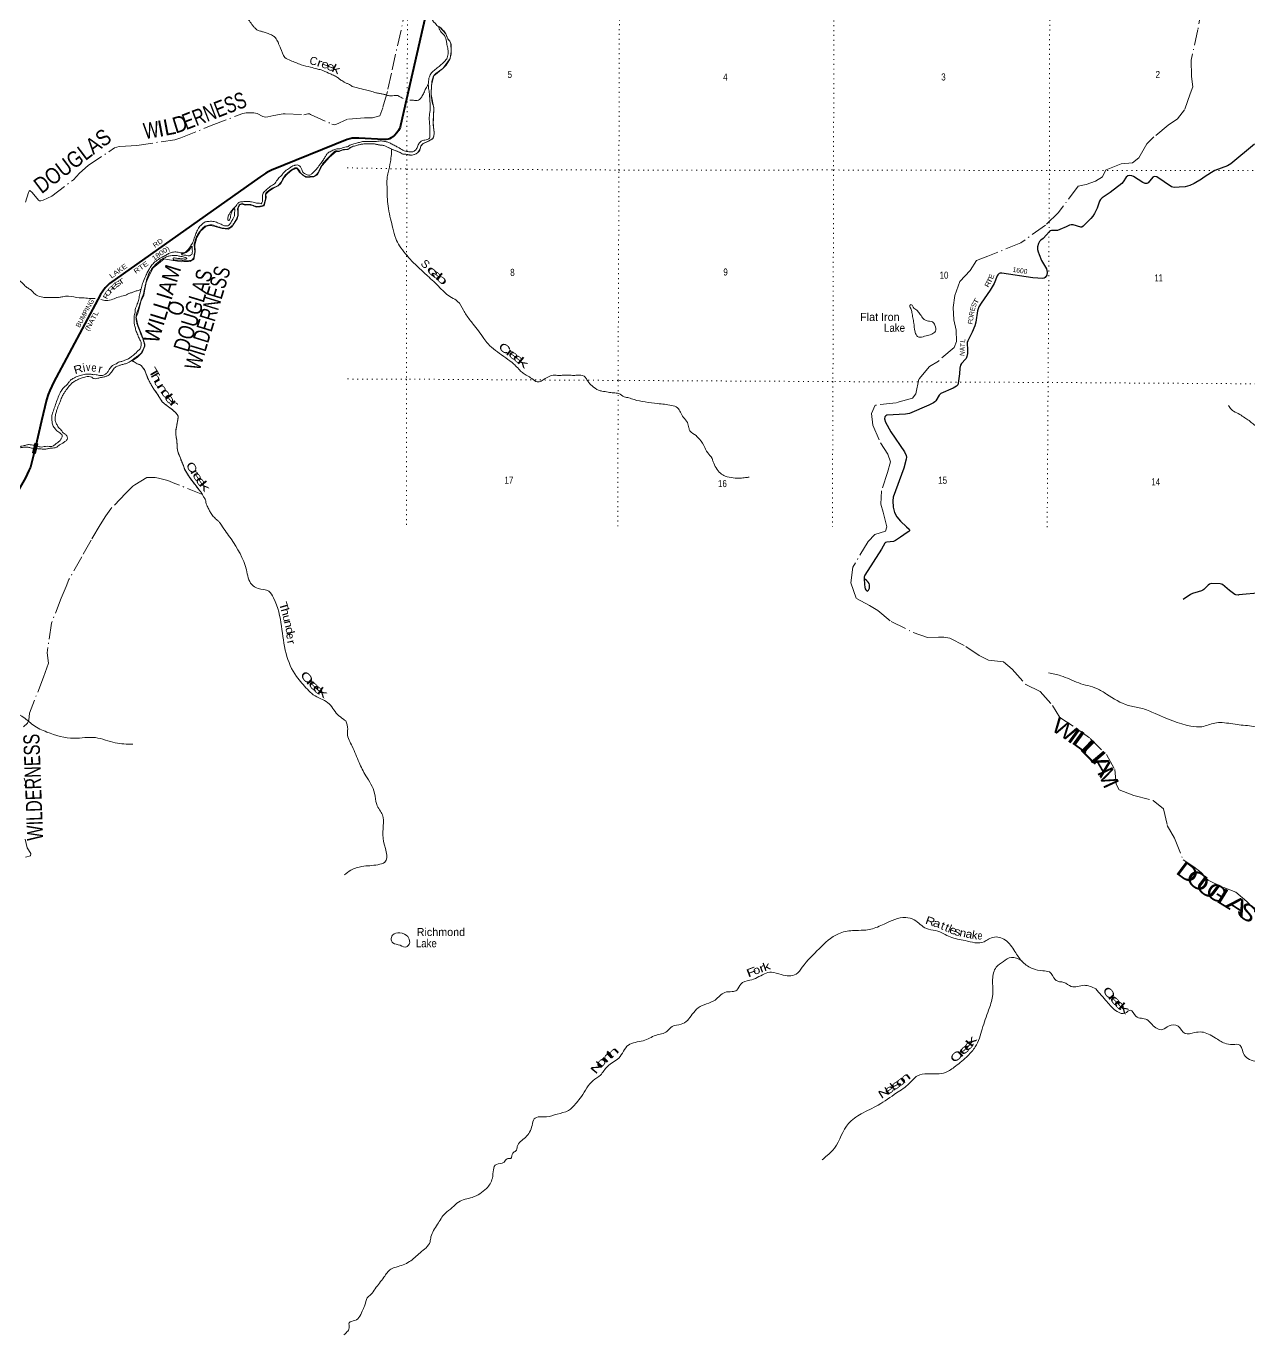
# Model space of a CAD drawing. Header units: feet. Extents: x -252658 to 9, y -366365 to -181930.
# Drawn here: x -70742 to -40356, y -249124 to -216594 of the extents above; entities that cross this region are included whole.
import ezdxf
from ezdxf.enums import TextEntityAlignment as Align

# ---------------------------------------------------------------- set-up
doc = ezdxf.new("R2010")
doc.units = ezdxf.units.FT
doc.header["$LTSCALE"] = 80
doc.linetypes.add('DOT_DASHED', pattern=[7.7, 5, -1.2, 0.3, -1.2])
doc.linetypes.add('DOTTED', pattern=[1.5, 0.3, -1.2])
for name, color, linetype, lineweight in [('26', 7, 'Continuous', 40), ('29', 7, 'Continuous', 25), ('39', 7, 'Continuous', 13), ('44', 7, 'DOT_DASHED', 13), ('61', 7, 'Continuous', 13), ('7', 7, 'DOTTED', 13)]:
    doc.layers.add(name, color=color, linetype=linetype, lineweight=lineweight)
for name, color, linetype in [('27', 7, 'Continuous'), ('30', 7, 'Continuous'), ('41', 7, 'Continuous')]:
    doc.layers.add(name, color=color, linetype=linetype)

msp = doc.modelspace()

# ---------------------------------------------------------------- linework, layer by layer
at = {"layer": '26'}
for points in [[(-60735.93, -215969.25), (-61439.63, -219066.11), (-61450, -219105.33), (-61462.54, -219147.32), (-61484.88, -219190.4), (-61526.3, -219244.92), (-61589.51, -219312.54), (-61616.21, -219334.9), (-61672.34, -219373.61), (-61713.76, -219393.24), (-61749.18, -219402.51), (-61796.59, -219408.51), (-61854.14, -219411.21), (-62470.7, -219378.01), (-62574.77, -219375.79), (-62640.16, -219382.33), (-62696.84, -219393.24), (-62761.67, -219414.99)], [(-62761.67, -219414.99), (-64643.41, -220176.48), (-64707.67, -220205.68), (-64789.62, -220247.75), (-64937.69, -220345.18), (-68672.46, -222990.37), (-68722.8, -223038.93), (-68778.29, -223099.62), (-68837.24, -223181.8), (-68891.83, -223267.26), (-70060.5, -225448.73), (-70108.04, -225543.92), (-70156, -225648.61), (-70195.23, -225753.3), (-70232.79, -225882.25), (-70364.4, -226408.06), (-70517.22, -227088.9), (-70617.4, -227489.8), (-70637.72, -227557.06), (-70672.6, -227639.95), (-70762.16, -227818.55), (-71425.79, -228983.95)]]:
    msp.add_lwpolyline(points, dxfattribs=at)
at = {"layer": '29'}
for points in [[(-40214.47, -219529.27), (-40800.18, -220012.83), (-40885.39, -220064.99), (-41198.65, -220185.73), (-41282.26, -220231.04), (-41464.27, -220350.32), (-41530.13, -220400.97), (-41717.02, -220506.83), (-41819.28, -220552.7), (-41936.26, -220584.15), (-42090.81, -220598.58), (-42214.23, -220605.63), (-42280.51, -220587.91), (-42646.21, -220342.75), (-42694.6, -220328.17), (-42727.31, -220335.69), (-42741.42, -220346.28), (-42861.31, -220490.95), (-42889.51, -220503.59), (-42931.84, -220508.59), (-42989.23, -220482.85), (-43218.9, -220328.74), (-43263.31, -220310.99), (-43312.68, -220307.46), (-43362.05, -220314.52), (-43405.28, -220345.59), (-43481.94, -220466.25), (-43511.92, -220506.83), (-43799.67, -220732.53), (-43998.55, -220859.69), (-44040.5, -220901.62), (-44065.55, -220940.85), (-44124.06, -221121.94), (-44188.97, -221247.84), (-44234.81, -221318.41), (-44284.14, -221371.88), (-44474.6, -221568.94), (-44502.81, -221590.11), (-44533.81, -221593.11), (-44717.92, -221533.66), (-44772.96, -221531.3), (-44816.65, -221537.19), (-44899.78, -221578.66), (-45051.15, -221651.86), (-45115.35, -221669.61), (-45259.55, -221676.69), (-45287.42, -221683.62), (-45308.58, -221701.26), (-45464.75, -221870.11), (-45523.68, -221916.51), (-45555.42, -221944.74), (-45586.85, -221997.81), (-45604.79, -222082.35), (-45604.79, -222149.4), (-45590.09, -222200.59), (-45563.54, -222269.5)], [(-45563.54, -222269.5), (-45505.54, -222420.01), (-45384.72, -222623.61), (-45366.76, -222705.15), (-45373.22, -222780.3), (-45419.65, -222839.24), (-45444.34, -222856.88), (-45474.61, -222863.97), (-45722.5, -222848.28), (-46491.08, -222732.79), (-46533.97, -222733.38), (-46562.18, -222743.96), (-46597.44, -222775.72), (-46612.17, -222796.25), (-46685.31, -222990.53), (-46784.04, -223158.55), (-47011.27, -223478.32), (-47068.21, -223574.95), (-47100.32, -223666.48), (-47138.89, -223951.35), (-47161.65, -224042.49), (-47228.9, -224199.74), (-47337.97, -224420.06), (-47352.08, -224457.09), (-47355.7, -224496.08), (-47351.55, -224612.57), (-47345.03, -224693.51), (-47348.55, -224734.1), (-47366.67, -224807.24), (-47382.05, -224852.3), (-47394.39, -224871.72), (-47493.13, -224977.58), (-47522.13, -225019.05), (-47542.5, -225094.02), (-47549.67, -225239.75), (-47577.27, -225464.45), (-47590.1, -225508.64), (-47618.31, -225540.39), (-47707.44, -225596.12), (-48009.73, -225727.41), (-48034.41, -225748.58), (-48050.35, -225766.54), (-48138.67, -225908.53), (-48157.84, -225932.07), (-48189.57, -225956.77), (-48306.51, -226017.86), (-48790.81, -226219.65), (-48890.42, -226242.92), (-49349.05, -226266.01), (-49379.7, -226279.64), (-49399.71, -226305.83), (-49411.44, -226353.74), (-49383.85, -226440.47), (-49249.57, -226678.28), (-48915.3, -227174.43), (-48873.68, -227262.36), (-48863.1, -227311.76), (-48868.13, -227353.45), (-48929.74, -227577.93), (-49192.8, -228305.06), (-49206.94, -228395.34), (-49196.33, -228552.07), (-49164.59, -228682.62), (-49103.17, -228789.57), (-49010.89, -228900.62), (-48864.96, -229043.42)], [(-48864.96, -229043.42), (-48801.6, -229097.5), (-48791.02, -229115.15), (-48791.82, -229138.74), (-48808.65, -229157.49), (-48846.28, -229184.37), (-49015.48, -229295.21), (-49136.63, -229379.81), (-49184.68, -229404.04), (-49351.75, -229422.16), (-49383.49, -229429.22), (-49403.52, -229448.51), (-49486.76, -229591.97), (-49900.43, -230239.27), (-49909.84, -230262.92), (-49915.13, -230284.09), (-49917.1, -230327.18)], [(-40603.08, -230734.02), (-40622.48, -230735.8), (-40675.38, -230732.28), (-40701.98, -230720.65), (-40839.62, -230625.64), (-41012.17, -230476.43), (-41035.97, -230463.21), (-41070.94, -230455.94), (-41294.3, -230451.73), (-41329.6, -230462.11), (-41368.36, -230487.02), (-41472.93, -230599.14), (-41496.2, -230616.72), (-41534.11, -230631.7), (-41615.67, -230654.15), (-41757.17, -230699.65), (-41804.61, -230720.83), (-41989.96, -230847.56)], [(-40050.15, -230683.25), (-40603.08, -230734.02)]]:
    msp.add_lwpolyline(points, dxfattribs=at)
msp.add_lwpolyline([(-49917.1, -230327.18), (-49906.15, -230475.31), (-49899.26, -230538.18), (-49888.68, -230578.76), (-49877.01, -230603.56), (-49860.47, -230622.87), (-49841.15, -230635.83), (-49823.44, -230629.93), (-49807.57, -230614.05), (-49796.99, -230598.17), (-49786.54, -230568.19), (-49781.12, -230511.71), (-49784.64, -230479.95), (-49795.7, -230450.08), (-49819.91, -230414.66), (-49847.35, -230383.69)], close=True, dxfattribs=at)
at = {"layer": '39'}
for points in [[(-68230.95, -213361.37), (-68213.56, -213439.99), (-68196.24, -213526.65), (-68189.05, -213623.29), (-68187.94, -213725.91), (-68197.08, -213852.59), (-68184.03, -213967.39), (-68172.68, -214047.96), (-68131.38, -214148.92), (-68064.09, -214264.17), (-68000.61, -214355.26), (-67948.94, -214418.07), (-67883.36, -214499.11), (-67813.43, -214541.96), (-67731.75, -214619.11), (-67696.14, -214681.79), (-67652.83, -214782.76), (-67631.69, -214891.59), (-67584.49, -215006.67), (-67555.08, -215089.42), (-67522.17, -215230.54), (-67515.25, -215357.35), (-67494.08, -215464.17), (-67477.01, -215579), (-67449.51, -215649.66), (-67407.7, -215692.27), (-67321.49, -215711.11), (-67219.18, -215726.07), (-67104.55, -215710.95), (-67008, -215695.68), (-66863.32, -215688.87), (-66752.75, -215677.74), (-66670.34, -215672.41), (-66583.92, -215667.11), (-66511.56, -215661.69), (-66463.47, -215674.17), (-66361.58, -215737.41), (-66251.58, -215792.68), (-66159.68, -215849.8), (-65947.63, -215948.19), (-65861.72, -216001.23), (-65731.59, -216050.63), (-65599.69, -216128.21), (-65527.9, -216187.17), (-65432.07, -216254.39), (-65354.44, -216335.53), (-65270.58, -216392.58), (-65214.74, -216439.34), (-65133.34, -216548.68), (-65083.68, -216611.48), (-65033.9, -216662.2), (-64976.03, -216704.95), (-64921.9, -216717.48), (-64849.77, -216738.22), (-64749.59, -216767.24), (-64671.52, -216798.09), (-64617.54, -216826.72), (-64549.78, -216887.65), (-64480.41, -216994.88), (-64454.92, -217065.52), (-64419.4, -217138.26), (-64310.97, -217372.58), (-64171.04, -217450.23), (-64038.9, -217499.64), (-63904.81, -217555.11), (-63674.32, -217613.42), (-63518.03, -217657), (-63413.79, -217682.04), (-63225.66, -217760.1), (-63105.63, -217815.45), (-63005.64, -217866.6), (-62939.83, -217921.49), (-62849.91, -217974.57), (-62791.96, -218009.27), (-62757.94, -218021.94)], [(-60484.02, -216604.14), (-60536.27, -216578.9), (-60570.48, -216528.69), (-60630.8, -216472.48), (-60650.98, -216412.19), (-60661.21, -216285.54), (-60665.47, -216128.71), (-60639.52, -216030.15), (-60571.38, -215947.62), (-60487.15, -215885.16), (-60366.81, -215798.53), (-60324.73, -215742.17), (-60242.53, -215661.62), (-60208.5, -215595.22), (-60158.46, -215492.6), (-60128.46, -215418.16), (-60146.67, -215327.71), (-60162.83, -215263.4), (-60168.96, -215195.04), (-60147.05, -215086.44), (-60105.13, -214927.54), (-60077.16, -214832.99), (-60017.08, -214734.38), (-59967, -214657.91), (-59941.01, -214587.49), (-59931.03, -214545.26), (-59892.94, -214509.01), (-59858.89, -214454.67), (-59836.95, -214362.15), (-59792.96, -214241.45), (-59744.87, -214175.02), (-59658.65, -214098.49), (-59576.43, -214036.04), (-59526.28, -214005.81), (-59499.38, -213995.55), (-59468.05, -214001.7), (-59421.74, -214084.06), (-59413.61, -214152.41), (-59383.41, -214204.64), (-59266.82, -214284.89), (-59116.1, -214371.13)], [(-62762.31, -219657.35), (-62759.8, -219657.02), (-62702.23, -219621.57), (-62669.98, -219602.04), (-62553.58, -219565.68), (-62465.27, -219541.42), (-62348.84, -219521.14), (-62226.36, -219518.95), (-62097.86, -219520.76), (-62039.61, -219532.74), (-61951.24, -219548.69), (-61826.71, -219570.62), (-61762.41, -219604.71), (-61619.75, -219664.81), (-61525.32, -219700.86), (-61448.97, -219732.92), (-61400.73, -219771.05), (-61314.38, -219776.95), (-61185.83, -219802.9), (-61057.38, -219770.54), (-60997.2, -219728.22), (-60959.14, -219675.89), (-60945.17, -219615.55), (-60907.14, -219539.09), (-60840.96, -219490.74), (-60764.7, -219464.48), (-60702.51, -219430.21), (-60642.33, -219391.92), (-60620.3, -219351.67), (-60604.35, -219279.27), (-60614.59, -219152.61), (-60624.77, -219062.15), (-60622.96, -218937.49), (-60617.1, -218830.92), (-60615.2, -218762.55), (-60607.33, -218653.97), (-60645.71, -218511.27), (-60657.84, -218452.98), (-60678.15, -218308.25), (-60674.32, -218187.6), (-60664.53, -218024.73), (-60644.63, -217912.1), (-60594.59, -217807.48), (-60506.37, -217728.93), (-60376, -217634.24), (-60247.74, -217475.21), (-60203.71, -217386.67), (-60179.82, -217251.93), (-60176, -217129.27), (-60210.37, -216976.52), (-60264.69, -216908.24), (-60319.11, -216771.6), (-60383.49, -216693.28), (-60457.9, -216619), (-60460.01, -216617.49), (-60484.02, -216604.14)], [(-62762.19, -219595.73), (-62758.27, -219594.5), (-62726.63, -219571.62), (-62722.24, -219567.94), (-62625.92, -219529.6), (-62505.5, -219497.25), (-62411.17, -219468.96), (-62290.71, -219458.72), (-62146.14, -219460.52), (-62035.71, -219458.34), (-61909.23, -219448.1), (-61812.82, -219464.04), (-61732.48, -219482.02), (-61646.07, -219528.13), (-61545.59, -219580.26), (-61469.23, -219622.37), (-61344.63, -219690.54), (-61288.38, -219706.54), (-61232.15, -219716.51), (-61153.83, -219720.41), (-61083.61, -219688.14), (-61027.49, -219617.68), (-60987.49, -219521.11), (-60927.35, -219454.67), (-60835.04, -219424.38), (-60718.65, -219377.96), (-60710.8, -219261.33), (-60711.06, -219096.46), (-60721.3, -218967.8), (-60715.58, -218768.74), (-60701.66, -218680.25), (-60703.94, -218507.34), (-60716.24, -218344.5), (-60730.5, -218211.82), (-60746.77, -218081.15), (-60738.98, -217926.32), (-60721.03, -217849.89), (-60668.96, -217757.32), (-60580.75, -217672.75), (-60478.47, -217594.18), (-60382.23, -217505.57), (-60290.02, -217406.91), (-60258.08, -217284.21), (-60260.26, -217175.64), (-60286.56, -217047), (-60302.79, -216940.46), (-60373.29, -216797.81), (-60445.69, -216719.51), (-60459.8, -216687.36), (-60483.98, -216629.09), (-60484.02, -216604.14)], [(-62757.94, -218021.94), (-62726.63, -218033.84), (-62638.2, -218090.01), (-62505.61, -218130.02), (-62312.78, -218180), (-62180.21, -218211.97), (-62055.66, -218247.98), (-61963.27, -218267.95), (-61880.92, -218281.9), (-61802.58, -218303.9), (-61760.39, -218317.91), (-61756.37, -218317.9), (-61674.04, -218327.83), (-61595.74, -218319.67), (-61509.4, -218321.55), (-61433.03, -218361.65), (-61376.24, -218390.84)], [(-61207.95, -218432.84), (-61185.95, -218433.66), (-61093.58, -218439.56), (-61023.3, -218443.47), (-60963.1, -218417.25), (-60913, -218352.83), (-60856.94, -218248.2), (-60810.92, -218145.59), (-60778.89, -218087.23), (-60754.86, -218044.97), (-60748.46, -218035.52)], [(-74231.93, -219456.81), (-74208.85, -219573.7), (-74193.4, -219644.25), (-74161.88, -219714.94), (-74138.48, -219795.62), (-74114.8, -219844.11), (-74057.34, -219935.14), (-74023.71, -219993.78), (-73971.95, -220046.53), (-73930.22, -220099.2), (-73900.45, -220139.69), (-73812.9, -220235.01), (-73755.08, -220283.79), (-73689.59, -220374.89), (-73640.13, -220461.83), (-73592.49, -220526.62), (-73555.19, -220625.52), (-73517.73, -220706.32), (-73478.16, -220775.07), (-73422.87, -220884.19), (-73391.44, -220964.94), (-73345.79, -221027.7), (-73320.14, -221080.23), (-73268.58, -221157.13), (-73232.8, -221199.69), (-73168.97, -221250.53), (-73102.99, -221285.3), (-73037.13, -221334.15), (-72995.53, -221400.9), (-72934.5, -221542.26), (-72901.3, -221651.19), (-72868.23, -221774.21), (-72856.51, -221812.54), (-72811.23, -221917.55), (-72755.52, -221978.38), (-72709.78, -222031.09), (-72625.73, -222066.01), (-72557.77, -222104.82), (-72459.65, -222139.86), (-72309.33, -222177.36), (-72124.83, -222211.12), (-71904.59, -222293.49), (-71714.4, -222365.53), (-71580.29, -222418.99), (-71466.16, -222460.2), (-71330.33, -222547.88), (-71260.42, -222592.74), (-71150.75, -222684.21), (-71091.19, -222765.2), (-71019.54, -222840.26), (-70957.63, -222881.03), (-70871.82, -222946.14), (-70816.04, -222998.93), (-70726.42, -223086.21), (-70634.52, -223143.34), (-70568.8, -223208.28), (-70487.07, -223279.4), (-70328.85, -223333.06), (-70214.42, -223340.08), (-70055.71, -223337.41), (-69921.12, -223336.54), (-69832.59, -223319.19), (-69691.85, -223304.3), (-69421.07, -223348.86), (-69258.4, -223352.26), (-69097.84, -223367.72), (-69023.4, -223365.13)], [(-65365.16, -221005.3), (-65291.04, -221028.07), (-65192.6, -221026.9), (-65120.4, -221039.58), (-65064.39, -221066.22), (-64974.08, -221075.04), (-64903.71, -221067.59), (-64861.42, -221055.88), (-64833.06, -221027.95), (-64806, -220919.54), (-64791.46, -220865.34), (-64793.01, -220813.01), (-64792.63, -220768.75), (-64764.07, -220718.69), (-64707.46, -220676.93), (-64628.64, -220621.26), (-64548.01, -220589.76), (-64473.31, -220546.13), (-64392.09, -220446.23), (-64349.17, -220362.09), (-64304.46, -220302.11), (-64221.4, -220222.34), (-64124.38, -220152.75), (-64073.94, -220127.02), (-64053.76, -220117.13), (-64029.63, -220113.32), (-63973.78, -220158.06), (-63944, -220198.55), (-63900.36, -220261.3), (-63844.49, -220304.03), (-63804.51, -220326.5), (-63762.44, -220338.93), (-63667.97, -220331.69), (-63625.79, -220332.05), (-63569.41, -220316.43), (-63500.59, -220256.66), (-63443.35, -220142.47), (-63427, -220110.41), (-63361.76, -220000.31), (-63282.69, -219916.48), (-63189.42, -219816.68), (-63110.4, -219738.88), (-63051.78, -219697.13), (-62967.42, -219697.85), (-62886.82, -219668.36), (-62778.25, -219657.22), (-62762.31, -219657.35)], [(-64706.79, -220600.48), (-64595.69, -220528.99), (-64555.2, -220493.12), (-64479.95, -220387.13), (-64404.97, -220311.31), (-64346.11, -220241.39), (-64250.97, -220157.7), (-64200.49, -220127.95), (-64141.84, -220082.18), (-64085.37, -220056.5), (-64063.24, -220052.67), (-63994.88, -220045.2), (-63938.93, -220077.87), (-63903.28, -220136.53), (-63879.6, -220185.02), (-63867.87, -220221.33), (-63823.98, -220255.91), (-63759.97, -220286.64), (-63695.77, -220295.23), (-63633.14, -220253.52), (-63552.07, -220171.72), (-63466.82, -220069.83), (-63401.77, -219981.86), (-63340.71, -219889.83), (-63295.87, -219815.77), (-63245.06, -219747.79), (-63186.51, -219714.09), (-63097.71, -219666.56), (-63043.33, -219648.92), (-62942.83, -219641.73), (-62856.18, -219610.27), (-62791.79, -219596.74), (-62762.19, -219595.73)], [(-52772.34, -227804.66), (-52866.69, -227814.86), (-52993.17, -227829.12), (-53169.87, -227821.34), (-53366.72, -227777.4), (-53489.3, -227709.22), (-53593.92, -227574.67), (-53668.46, -227419.96), (-53696.69, -227339.58), (-53805.33, -227203.02), (-53899.99, -227018.18), (-54054.92, -226811.32), (-54093.13, -226773.18), (-54245.92, -226652.77), (-54272.14, -226578.41), (-54308.48, -226447.78), (-54407.07, -226319.24), (-54483.57, -226190.68), (-54552.01, -226080.2), (-54704.7, -226020.11), (-55050.13, -225974.38), (-55361.42, -225934.63), (-55630.57, -225876.73), (-55761.15, -225834.7), (-55879.66, -225806.73), (-56016.31, -225728.52), (-56142.84, -225708.6), (-56279.4, -225692.72), (-56432.05, -225664.8), (-56518.42, -225642.81), (-56677.22, -225534.47), (-56783.81, -225422.04), (-56830.11, -225343.69), (-56876.37, -225293.5), (-57051.1, -225269.63), (-57163.53, -225275.83), (-57239.84, -225267.9), (-57390.43, -225270.14), (-57502.86, -225276.34), (-57641.42, -225270.51), (-57844.08, -225355.26), (-57940.37, -225415.72), (-58044.75, -225438), (-58175.39, -225353.75), (-58295.98, -225281.54), (-58388.43, -225223.37), (-58472.88, -225147.1), (-58579.47, -225034.66), (-58667.95, -224954.37), (-58875, -224801.87), (-59078.03, -224653.39), (-59263, -224492.82), (-59365.61, -224358.26), (-59502.45, -224167.45), (-59633.22, -223998.76), (-59804.25, -223773.82), (-59876.72, -223653.29), (-60019.62, -223434.35), (-60170.36, -223338.06), (-60321.12, -223231.73), (-60457.87, -223095.21), (-60610.71, -222942.63), (-60769.55, -222802.12), (-60982.7, -222599.37), (-61155.64, -222432.75), (-61314.55, -222250.02), (-61461.43, -222055.21), (-61556.08, -221872.38), (-61626.76, -221613.12), (-61689.36, -221384), (-61735.95, -221126.71), (-61764.42, -220893.52), (-61768.79, -220666.33), (-61773.25, -220380.82), (-61743.37, -220227.97), (-61689.56, -219964.5), (-61665.75, -219783.51), (-61659.89, -219678.95), (-61660.57, -219647.81)], [(-68628.55, -225059.8), (-68563.84, -225010.05), (-68499.34, -224984.44), (-68444.79, -224948.69), (-68364.26, -224927.25), (-68287.65, -224895.71), (-68188.88, -224856.31), (-68122.14, -224804.57), (-68033.15, -224734.91), (-67972.33, -224671.05), (-67911.59, -224615.23), (-67886.78, -224534.96), (-67888.01, -224446.42), (-67913.67, -224393.89), (-67957.01, -224296.94), (-68006.24, -224183.85), (-68035.41, -224074.95), (-68054.74, -223988.27), (-68057.72, -223869.54), (-68057.04, -223791.08), (-68031.97, -223680.63), (-68029.64, -223644.43), (-67980.15, -223497.98), (-67942.96, -223379.59), (-67932.37, -223317.31), (-67917.73, -223251.04), (-67882.48, -223124.58), (-67847.17, -222992.09), (-67822.52, -222929.93), (-67760.91, -222775.53), (-67701.7, -222665.38), (-67656.86, -222591.31), (-67589.77, -222499.34), (-67486.56, -222411.69), (-67365.38, -222336.27), (-67266.51, -222284.8), (-67179.7, -222235.24), (-67079.03, -222207.93), (-66968.59, -222212.9), (-66850.21, -222227.99), (-66773.64, -222200.48), (-66708.83, -222138.66), (-66666.07, -222072.63), (-66611.12, -221990.61), (-66565.84, -221866.25), (-66522.62, -221747.91), (-66469.41, -221635.69), (-66404.38, -221549.73), (-66376.04, -221523.82), (-66311.29, -221470.05), (-66226.75, -221450.65), (-66162.43, -221445.16), (-66102.17, -221445.67), (-65987.97, -221478.84), (-65893.92, -221519.89), (-65815.89, -221554.76), (-65761.71, -221561.25), (-65707.29, -221539.59), (-65658.56, -221479.64), (-65613.7, -221403.57), (-65579.04, -221345.52), (-65564.26, -221263.15), (-65557.64, -221194.8), (-65555.3, -221156.59), (-65565.16, -221136.39), (-65605.56, -221162.2), (-65640.34, -221234.33), (-65661.11, -221312.62), (-65665.43, -221346.79), (-65692.08, -221408.94), (-65706.28, -221424.91), (-65714.32, -221424.84), (-65729.79, -221356.3), (-65700.95, -221274.06), (-65656.16, -221206.03), (-65593.23, -221130.11), (-65520.27, -221056.29), (-65477.51, -220990.26), (-65390.88, -220960.82), (-65360.72, -220957.05), (-65232.1, -220950.1), (-65141.83, -220962.95), (-65065.61, -220975.67), (-65015.52, -220990.18), (-64945.25, -220994.8), (-64905.19, -221007.22), (-64872.58, -220953.17), (-64867.42, -220822.44), (-64860.92, -220768.17), (-64789.81, -220676.22), (-64706.79, -220600.48)], [(-68570.85, -225122.66), (-68530.28, -225076.73), (-68449.56, -225035.17), (-68377.06, -225013.66), (-68296.51, -224990.2), (-68213.92, -224962.74), (-68157.4, -224931.03), (-68084.62, -224877.32), (-68011.83, -224823.62), (-67935.02, -224767.94), (-67920.87, -224758), (-67876.24, -224708.08), (-67833.34, -224625.96), (-67802.53, -224547.75), (-67811.85, -224465.18), (-67833.33, -224394.58), (-67878.48, -224275.48), (-67917.79, -224176.56), (-67949.21, -224093.8), (-67982.6, -224007), (-68001.91, -223918.3), (-68013.18, -223829.68), (-68008.78, -223785.45), (-67988.06, -223713.2), (-67936.53, -223562.74), (-67893.13, -223424.28), (-67847.89, -223303.95), (-67825.29, -223245.79), (-67814.82, -223197.59), (-67787.46, -223054.97), (-67764.61, -222968.65), (-67741.73, -222878.31), (-67710.84, -222792.05), (-67667.8, -222693.83), (-67625.13, -222637.86), (-67588.5, -222583.85), (-67556.05, -222547.91), (-67479.11, -222478.15), (-67410.29, -222418.38), (-67383.95, -222392.44), (-67325.46, -222364.78), (-67236.69, -222321.27), (-67154.15, -222299.84), (-67079.77, -222292.43), (-67031.54, -222290.83), (-66947.33, -222307.64), (-66901.2, -222316.09), (-66837.04, -222328.71), (-66792.95, -222341.15), (-66766.93, -222351.44), (-66753.05, -222371.68), (-66811.4, -222383.25), (-66901.71, -222374.43), (-67002.05, -222363.51), (-67056.23, -222357.01), (-67088.42, -222362.78), (-67092.61, -222382.86), (-67066.71, -222407.23), (-66966.3, -222410.09), (-66883.99, -222414.82), (-66799.74, -222427.61), (-66727.43, -222428.23), (-66638.88, -222408.87), (-66590.36, -222373.06), (-66569.66, -222302.82), (-66552.5, -222178.22), (-66559.9, -222105.73), (-66563.03, -222005.1), (-66538.07, -221906.73), (-66484.74, -221780.43), (-66411.55, -221680.45), (-66360.81, -221620.52), (-66273.88, -221556.88), (-66207.43, -221537.33), (-66153.14, -221531.76), (-66088.98, -221544.38), (-65940.75, -221591.92), (-65912.72, -221602.22), (-65820.47, -221619.1), (-65762.26, -221623.62), (-65701.86, -221608.04), (-65645.31, -221572.31), (-65594.62, -221518.42), (-65549.8, -221446.37), (-65504.89, -221364.26), (-65482.04, -221277.94), (-65481.39, -221203.5), (-65486.72, -221124.98), (-65462.11, -221066.85), (-65423.49, -221014.86), (-65365.16, -221005.3)], [(-66725.34, -222186.91), (-66692.95, -222160.93), (-66680.76, -222144.94), (-66658.39, -222112.94), (-66648.15, -222090.89), (-66629.95, -222076.96), (-66617.76, -222060.97), (-66614.13, -222105.27), (-66612.54, -222153.57), (-66613.1, -222217.95), (-66625.58, -222266.13), (-66655.9, -222288), (-66682.12, -222299.85), (-66718.27, -222299.54), (-66776.43, -222288.98), (-66810.57, -222288.69), (-66844.66, -222282.37), (-66874.7, -222272.05), (-66878.63, -222261.95), (-66830.25, -222242.25), (-66791.93, -222224.47), (-66743.57, -222206.77), (-66725.34, -222186.91)], [(-68884.4, -223389.69), (-68756.76, -223414.3), (-68591.8, -223384.11), (-68458.74, -223328.91), (-68287.65, -223288.12), (-68206.98, -223250.58), (-68124.34, -223219.09), (-68051.79, -223191.54), (-67959.15, -223164.17), (-67912.83, -223150.48), (-67885.59, -223135.97)], [(-48767.73, -223514.78), (-48737.09, -223522.04), (-48700.86, -223580.29), (-48608.37, -223656.56), (-48537.98, -223732.85), (-48465.52, -223843.33), (-48405.2, -223895.52), (-48290.7, -223927.52), (-48216.39, -223943.49), (-48158.03, -224027.85), (-48145.75, -224176.62), (-48238, -224249.14), (-48376.47, -224293.58), (-48533.04, -224323.97), (-48575.22, -224318), (-48627.51, -224259.77), (-48655.77, -224169.34), (-48682.16, -223980.38), (-48704.46, -223845.7), (-48730.77, -223711.03), (-48759.04, -223608.53), (-48781.24, -223536.18), (-48767.73, -223514.78)], [(-72083.64, -228981.89), (-72073.47, -228969.89), (-72026.91, -228928.03), (-71970.28, -228884.25), (-71935.85, -228852.35), (-71907.4, -228814.37), (-71869.15, -228804.64), (-71835.09, -228814.99), (-71801.04, -228825.34), (-71748.78, -228821.76), (-71716.54, -228809.96), (-71690.34, -228800.13), (-71655.88, -228764.2), (-71643.6, -228738.15), (-71631.02, -228677.9), (-71632.48, -228615.52), (-71637.87, -228543.04), (-71649.22, -228462.46), (-71676.53, -228369.67), (-71710.04, -228296.96), (-71803.77, -228219.7), (-71873.83, -228190.93), (-71933.71, -228148.17), (-71989.81, -228131.6), (-72023.69, -228101.13), (-72039.53, -228074.83), (-72033.06, -228024.59), (-71982.34, -227966.67), (-71911.34, -227886.8), (-71864.49, -227812.76), (-71779.22, -227708.86), (-71742.64, -227660.88), (-71679.76, -227591), (-71616.76, -227507.04), (-71553.55, -227398.93), (-71476.31, -227294.96), (-71365.03, -227203.36), (-71302.27, -227147.56), (-71267.93, -227125.72), (-71205.42, -227098.09), (-71167.12, -227082.32), (-71090.64, -227064.86), (-71016.17, -227047.39), (-70949.94, -227053.99), (-70873.45, -227036.54), (-70766.81, -227015.32), (-70686.29, -226995.88), (-70606.02, -227004.62), (-70545.84, -227013.18), (-70479.68, -227027.83), (-70397.56, -227054.68), (-70329.23, -227051.24), (-70258.83, -227039.77), (-70174.47, -227040.49), (-70126.3, -227044.93), (-70047.67, -227011.4), (-69978.91, -226957.66), (-69926.35, -226919.88), (-69879.66, -226863.94), (-69863.33, -226833.9), (-69846.66, -226765.64), (-69878.45, -226725.12), (-69976.25, -226653.87), (-70037.88, -226580.91), (-70067.62, -226536.39), (-70091.27, -226483.88), (-70096.85, -226433.53), (-70106.17, -226350.96), (-70095.25, -226250.45), (-70053.95, -226122.04), (-70012.69, -225997.64), (-69959.17, -225849.21), (-69895.66, -225706.9), (-69850.78, -225628.82), (-69751.45, -225525.04), (-69686.53, -225451.15), (-69637.81, -225393.22), (-69561.05, -225343.57), (-69474.33, -225304.07), (-69369.6, -225272.78), (-69301.14, -225253.24), (-69232.76, -225243.77), (-69148.4, -225244.49), (-69066.16, -225257.26), (-69003.9, -225257.79), (-68953.79, -225270.29), (-68881.57, -225280.97), (-68803.04, -225259.51), (-68738.42, -225219.82), (-68695.7, -225157.81), (-68628.55, -225059.8)], [(-66362.34, -228234.07), (-66378.26, -228207.68), (-66431.87, -228136.8), (-66499.4, -228049.71), (-66574.87, -227950.47), (-66670.22, -227828.94), (-66703.84, -227768.29), (-66804.86, -227606.47), (-66846, -227487.41), (-66895.23, -227374.32), (-66908.96, -227335.97), (-66966.02, -227200.68), (-66988.84, -227053.61), (-66999.52, -226896.58), (-67022.35, -226751.52), (-67012.88, -226586.62), (-66989.64, -226456.04), (-66970.61, -226347.55), (-66966.21, -226303.32), (-67015.67, -226216.39), (-67109.29, -226127.06), (-67205.08, -226055.82), (-67260.94, -226011.08), (-67340.75, -225950.04), (-67402.27, -225865.01), (-67513.25, -225693.04), (-67582.71, -225595.87), (-67632.18, -225510.94), (-67683.63, -225421.98), (-67756.38, -225242.29), (-67793.69, -225145.39), (-67843.34, -225080.58), (-67897.05, -225019.77), (-67953.09, -224997.16), (-68055.05, -224941.96), (-68110.99, -224907.28), (-68117.02, -224901.13)], [(-71973.57, -228982.25), (-71954.9, -228962.85), (-71922.52, -228934.96), (-71892.16, -228909.06), (-71867.92, -228893.17), (-71833.75, -228891.45), (-71769.52, -228896.03), (-71731.34, -228894.34), (-71697.07, -228880.55), (-71650.5, -228838.69), (-71618.12, -228810.8), (-71587.66, -228772.83), (-71571.22, -228730.72), (-71566.62, -228664.37), (-71564.21, -228618.11), (-71565.48, -228533.6), (-71580.84, -228452.98), (-71606.18, -228364.24), (-71633.67, -228291.57), (-71669.5, -228255.05), (-71703.17, -228200.44), (-71767.04, -228153.62), (-71851.15, -228124.73), (-71913.19, -228098.05), (-71957.29, -228087.61), (-71975.22, -228071.36), (-71970.8, -228025.12), (-71893.95, -227965.42), (-71837.11, -227897.49), (-71760.03, -227811.64), (-71691.02, -227729.73), (-71634.2, -227663.82), (-71587.51, -227607.89), (-71536.86, -227558.02), (-71475.81, -227468), (-71400.79, -227388.16), (-71313.74, -227310.43), (-71226.72, -227236.73), (-71182.2, -227198.88), (-71103.41, -227147.25), (-71057.07, -227131.55), (-71000.7, -227115.93), (-70924.09, -227084.39), (-70805.39, -227063.27), (-70710.96, -227060.06), (-70632.75, -227074.81), (-70582.62, -227085.3), (-70448.16, -227098.52), (-70347.79, -227105.41), (-70251.38, -227106.23), (-70170.88, -227088.81), (-70084.44, -227081.5), (-70018.09, -227074.02), (-69953.5, -227038.36), (-69910.99, -227000.49), (-69850.43, -226966.8), (-69783.75, -226921.1), (-69727.07, -226871.28), (-69724.44, -226800.88), (-69776.09, -226734.05), (-69822, -226701.46), (-69871.65, -226636.65), (-69953.22, -226547.43), (-69994.68, -226464.58), (-70014.4, -226422.16), (-70023.7, -226337.58), (-70002.59, -226221.06), (-69977.7, -226130.73), (-69924.25, -225990.35), (-69879.09, -225880.08), (-69835.98, -225773.81), (-69789.15, -225701.78), (-69746.39, -225635.74), (-69663.11, -225529.82), (-69604.33, -225469.96), (-69529.54, -225416.28), (-69440.78, -225372.77), (-69348.07, -225337.35), (-69285.65, -225319.77), (-69229.27, -225304.16), (-69181.05, -225302.56), (-69112.92, -225321.24), (-69054.97, -225355.94), (-68982.63, -225352.54), (-68898.08, -225331.13), (-68845.77, -225321.51), (-68769.27, -225302.05), (-68700.73, -225274.46), (-68635.93, -225214.66), (-68570.85, -225122.66)], [(-40858.21, -226023.54), (-40830.02, -226075.77), (-40733.5, -226164.09), (-40578.77, -226246.3), (-40458.17, -226326.54), (-40351.64, -226398.77), (-40275.25, -226458.97), (-40174.72, -226545.28), (-40078.19, -226639.63), (-40023.9, -226687.81), (-39933.41, -226776.14), (-39830.87, -226864.45), (-39710.23, -226968.82), (-39627.79, -227045.11), (-39505.13, -227161.54), (-39418.67, -227237.81), (-39356.33, -227300.05), (-39318.11, -227344.23), (-39243.75, -227386.34), (-39161.45, -227372.14), (-38990.72, -227406.07), (-38836.04, -227454.09), (-38689.38, -227506.15), (-38625.02, -227576.42), (-38554.66, -227628.59), (-38420.02, -227702.78), (-38329.66, -227706.67), (-38241.35, -227680.4), (-38142.98, -227668.19), (-38046.6, -227670.06), (-37913.95, -227750.28), (-37817.55, -227766.22), (-37731.2, -227772.13), (-37628.83, -227749.86), (-37522.43, -227737.63), (-37385.89, -227741.45), (-37176.92, -227738.98), (-37117.68, -227726.28), (-37024.53, -227702.71), (-36956.28, -227690.54), (-36807.71, -227678.26), (-36691.23, -227692.16), (-36536.6, -227710.02), (-36392.04, -227701.76), (-36225.4, -227693.47), (-36050.79, -227640.93), (-35834.03, -227580.29), (-35741.74, -227537.93), (-35617.34, -227475.42), (-35523.07, -227410.93), (-35410.79, -227306.21), (-35356.66, -227255.87), (-35254.36, -227185.34), (-35196.19, -227151.08), (-35031.63, -227094.53), (-34851, -227039.98), (-34686.41, -227003.54), (-34501.77, -226948.98), (-34399.49, -226868.4), (-34287.22, -226757.65), (-34196.97, -226691.16), (-34104.7, -226632.71), (-33956.11, -226632.49), (-33628.9, -226583.75), (-33544.63, -226543.41), (-33448.38, -226460.83), (-33378.31, -226326.01), (-33324.21, -226257.57), (-33252.04, -226179.05), (-33189.88, -226128.69), (-33073.46, -226102.38), (-32985.1, -226110.29), (-32864.58, -226140.27), (-32711.92, -226176.23), (-32605.51, -226174.06), (-32503.23, -226095.5), (-32392.87, -226043.05), (-32284.53, -225992.63), (-32242.38, -225976.48), (-32141.98, -225980.35), (-32055.61, -226004.35), (-31951.16, -226024.3), (-31872.88, -226012.12), (-31840.81, -225969.85), (-31718.39, -225933.47), (-31605.98, -225915.21), (-31515.63, -225907.03), (-31441.37, -225888.83), (-31389.68, -225879.79)], [(-65888.8, -229000.62), (-65922.74, -228947.96), (-65972.48, -228893.21), (-66014.36, -228858.65), (-66052.17, -228818.09), (-66094.03, -228781.51), (-66161.49, -228686.37), (-66202.93, -228601.52), (-66254.26, -228498.47), (-66273.74, -228429.89), (-66287.27, -228369.41), (-66332.78, -228290.56), (-66362.34, -228234.07)], [(-65888.8, -229000.62), (-65650.96, -229340.68), (-65268.77, -230110.34), (-65134.79, -230476.34), (-64977.08, -230572.92), (-64714.31, -230640.62), (-64591.73, -230805.19), (-64395.86, -231510.12), (-64284.13, -232185.81), (-64022.12, -232760.74), (-63752.63, -233078.11), (-63605.55, -233216.83), (-63245.84, -233410.54), (-63002.2, -233703.44), (-62858.87, -233821.98), (-62801.53, -233860.3)], [(-39161.82, -233479.38), (-39289.7, -233646.06), (-39601.81, -233895), (-39879.57, -234047.46), (-40189.15, -234008.85), (-40593.22, -233962.06), (-41017.38, -233907.2), (-41202.39, -233917.01), (-41520.25, -234007.08), (-41793.68, -233992.64), (-42679.85, -233681.78), (-43039.52, -233546.57), (-43351.06, -233477.79), (-43891.44, -233197.55), (-44132.48, -233060.49), (-44584.64, -232921.14), (-45028.69, -232739.56), (-45334.19, -232670.79)], [(-71945.62, -233015.67), (-71692.15, -233175.85), (-71440.82, -233346.06), (-71230.04, -233537.91), (-70850.4, -233745.96), (-70561.57, -233970.99), (-70229.72, -234140.2), (-69549.45, -234293.65), (-69019.92, -234280.16), (-68526.52, -234409.13), (-68092.22, -234442.75)], [(-62801.53, -233860.3), (-62751.35, -234068.31), (-62757.8, -234175.96), (-62639.75, -234495.86), (-62469.56, -234896.26), (-62301.25, -235226.27), (-62082.87, -235662.93), (-62031.08, -235938.5), (-61888.8, -236202.12), (-61873.75, -236779.27), (-61830.59, -237374.57), (-62001.61, -237438.69), (-62397.8, -237482.4), (-62673.44, -237576.55), (-62830.48, -237686.94)], [(-62844.08, -249124.47), (-62771.55, -249053.92), (-62713.38, -248952.6), (-62715.8, -248823.6), (-62574.95, -248767.48), (-62375.41, -248500.29), (-62324.93, -248385.73), (-62266.31, -248208.85), (-62177.68, -248122.5), (-62066.83, -247977.86), (-61851.17, -247692.59), (-61679.89, -247491.73), (-61543.07, -247439.63), (-61217.09, -247305.33), (-60951.28, -247084.48), (-60705.48, -246811.32), (-60683.15, -246692.7), (-60517.7, -246377.21), (-60332.23, -246110), (-60153.01, -245961.43), (-59995.93, -245822.89), (-59659.93, -245706.7), (-59303.63, -245487.98), (-59156.38, -245226.76), (-59055.23, -244887.04), (-58866.13, -244830.99), (-58791.58, -244748.64), (-58697.06, -244738.71), (-58650.57, -244606.05), (-58570.05, -244553.87), (-58537.68, -244443.32), (-58336.21, -244220.37), (-58168.77, -243918.95), (-58114.19, -243756.14), (-57985.41, -243704.03), (-57812.49, -243706.27), (-57546.96, -243638.25), (-57267.31, -243550.14), (-57067.9, -243359.37), (-56944.96, -243200.67), (-56650.68, -242800.88), (-56469.47, -242666.39), (-56296.16, -242451.45), (-56014.29, -242244.7), (-55776.44, -241921.26), (-55408.28, -241813.16), (-55092.36, -241680.86), (-54818.72, -241580.67), (-54687.81, -241460.19), (-54462.51, -241406.19), (-54186.59, -241157.21), (-54039.51, -240992.51), (-53620.94, -240802.02), (-53381.33, -240613.31), (-53194.29, -240591.44), (-53083.64, -240557.4), (-52984.84, -240406.71), (-52757.46, -240312.5), (-52574.36, -240242.36), (-52216.21, -240110.12), (-51977.04, -240170.76), (-51609.06, -240157.18), (-51453.93, -239988.46), (-51034.87, -239526.51), (-50553.63, -239155.12), (-50205.64, -239075.15), (-49914.06, -239065.48), (-49753.16, -239041.56), (-49417.14, -238913.31), (-48881.99, -238749.13), (-48670.98, -238809.73), (-48369.76, -239025.3), (-48140.62, -239075.88), (-47939.69, -239154.57), (-47778.98, -239233.21), (-47407.16, -239324.2), (-46935.04, -239354.97), (-46826, -239290.78), (-46675.1, -239236.69), (-46373.67, -239339.64), (-46149, -239631.53), (-45972.47, -239861.01), (-45725.44, -240022.21), (-45478.22, -240076.83), (-45313.39, -240105.2), (-45166.95, -240294.42), (-45060.47, -240346.85), (-44953.94, -240363.08), (-44769.13, -240465.88), (-44449.38, -240436.14), (-44159.99, -240525.01)], [(-61204.82, -239370.23), (-61258.85, -239223.36), (-61451.72, -239134.63), (-61634.79, -239188.68), (-61671.2, -239307.28), (-61629.1, -239379.73), (-61448.25, -239442.3), (-61289.47, -239482.73), (-61225.01, -239414.45), (-61204.82, -239370.23)], [(-46000.11, -239825.1), (-46257.78, -239741.98), (-46457.03, -239848.3), (-46634.22, -239984.81), (-46723.24, -240288.34), (-46724, -240710.63), (-46825.15, -241054.36), (-46980.82, -241522.7), (-47154.54, -241966.89), (-47337.91, -242185.83), (-47648.04, -242448.85), (-47893.62, -242603.37), (-48344.08, -242634.95), (-48591.5, -242688.91), (-48796.93, -242877.67), (-49111.03, -243112.53), (-49563.98, -243411.56), (-49990.65, -243632.19), (-50304.75, -243871.07), (-50655.72, -244483.94), (-50835.01, -244668.71), (-50957.84, -244771.1)], [(-44159.99, -240525.01), (-43887.1, -240841.08), (-43628.16, -241088.77), (-43431.19, -241129.25), (-43298.34, -241053.01), (-43161.88, -241204.01), (-42888.57, -241286.82), (-42762.13, -241413.68), (-42498.94, -241534.68), (-42339.93, -241442.39), (-42114.74, -241450.74), (-41940.13, -241631.95), (-41704.84, -241612.15), (-41525.87, -241598.31), (-41194.35, -241739.52), (-40955.32, -241878.59), (-40754.3, -241907.01), (-40581.41, -241923.33), (-40531.3, -242009.86), (-40471.25, -242162.77), (-40157.88, -242330.1), (-39872.31, -242306.34), (-39701.3, -242246.24), (-39506.11, -242166.06), (-39433.81, -242212.41), (-39267.27, -242405.68), (-39096.66, -242576.84), (-38769.55, -242929.18), (-38626.97, -243029.92), (-38349.63, -243106.7), (-38070.36, -243231.75), (-37901.46, -243231.97), (-37746.71, -243272.4), (-37499.81, -243505.99), (-37365.45, -243705.25), (-37226.75, -243729.57), (-37060.17, -243900.72), (-36704.43, -243987.66), (-36449.22, -244072.46), (-36091.24, -244032.71), (-35872.13, -244063.17), (-35578.95, -244276.72), (-35261.38, -244349.53), (-34969.85, -244361.98), (-34817.07, -244382.29), (-34602.06, -244456.98), (-34403.17, -244553.77), (-34236.63, -244745.03), (-34060.02, -244932.28), (-33901.18, -244936.51), (-33758.52, -244991), (-33583.8, -245109.88), (-33312.56, -245224.86), (-33053.57, -245446.4), (-32896.87, -245521.02), (-32683.73, -245517.28), (-32462.86, -245688.5), (-32249.82, -245743.08), (-32052.71, -245711.16), (-31771.24, -245729.63), (-31608.55, -245830.4), (-31494.15, -245945.17), (-31419.05, -245951.8)]]:
    msp.add_spline(points, degree=3, dxfattribs=at)
at = {"layer": '44'}
for points in [[(-61158.21, -215489.21), (-61666.48, -217765.77), (-61763.31, -218219.9), (-61879.97, -218623.65), (-61949.35, -218822.45), (-62132.54, -218871.89), (-62335.57, -218870.95), (-62760.28, -218908.12)], [(-41529.53, -216145.27), (-41620.73, -216677.86), (-41787.47, -217435.39), (-41779.53, -217845.75), (-41748.71, -218105.36), (-41813.93, -218278.04), (-41952.67, -218675.66), (-42128.7, -218896.1), (-42364.7, -219051.89), (-42718.02, -219347.94), (-42891.79, -219520.12), (-43090.59, -219867.17), (-43250.03, -219989.13), (-43531.6, -220015.99), (-43906.3, -220169.13), (-43995.63, -220339.68), (-44163.04, -220449.54), (-44398.64, -220526.89), (-44593.87, -220572.25), (-45097.85, -221237.7), (-45413.03, -221543.98), (-46026.4, -221981.64), (-46842.25, -222309.75), (-47128.26, -222419.05), (-47284.33, -222665.73), (-47539.04, -222942.12), (-47661.45, -223289.53), (-47707.22, -223589.01), (-47686.69, -223894.84), (-47629.73, -224154.58), (-47621.1, -224430.18), (-47682.17, -224578.74), (-48071.9, -224918.87), (-48289.7, -225052.63), (-48554.68, -225369.2), (-48632.93, -225730.89), (-48715.93, -225843.15), (-49118.55, -225953.92), (-49643.55, -226015.86), (-49731.05, -226222.62), (-49698.37, -226512.42), (-49511.68, -226951.77), (-49328.18, -227232.2), (-49258.82, -227425.61), (-49338.58, -227688.74), (-49487.68, -228144.64), (-49503.47, -228478.45), (-49442.15, -228671.83), (-49355.2, -229042.36)], [(-60522.41, -216585.59), (-60458.82, -216618.26), (-60312.58, -216781.89), (-60265.16, -216907.37), (-60214.72, -216968.21), (-60191.41, -217028.99), (-60177.46, -217223.86), (-60208.26, -217400.26), (-60378.72, -217636.58), (-60610.9, -217829.06), (-60666.67, -218055.68), (-60678.3, -218291.49), (-60609.73, -218635.08), (-60624.29, -218965.87), (-60621.09, -219100.42), (-60606.16, -219248.51), (-60612.73, -219329.32), (-60630.71, -219377.65), (-60658.35, -219403.82), (-60739.68, -219451.18), (-60884, -219516.2), (-60930.48, -219577.71), (-60954.93, -219663.22), (-61008.55, -219738.68), (-61053.31, -219768.55), (-61146.87, -219801.16), (-61308.58, -219777.84), (-61397.89, -219771.78), (-61453.83, -219730.8), (-61670.39, -219644.21), (-61825.31, -219570.91), (-62089.25, -219522.02), (-62152.02, -219517.82), (-62339.28, -219520.64), (-62413.07, -219529.42), (-62649.15, -219592.33), (-62750.68, -219658.79)], [(-70760.95, -220970.8), (-70684.88, -220731.68), (-70668.65, -220693.41), (-70648.32, -220679.56), (-70592.33, -220726.23), (-70436.77, -220918.52), (-70413.52, -220931.97), (-70380.06, -220938.24), (-70316.11, -220921.31), (-70106.22, -220817.95), (-69568.41, -220410.63), (-69418.43, -220244.47), (-69201.93, -220056.58), (-68543.23, -219617.83), (-68429.98, -219587.46), (-68275.45, -219577.26), (-67991.74, -219560.96), (-67051.47, -219415.98), (-66899.19, -219374.02), (-66141.96, -219065.42), (-65357.48, -218762.38), (-65276.38, -218750.42), (-65190.64, -218746.24), (-65081.9, -218746.24), (-65003.49, -218762.64), (-64858.13, -218838.31), (-64790.91, -218852.61), (-64732.66, -218850.87), (-64585.51, -218815.67), (-64355.91, -218770.83), (-64301.86, -218769.26), (-63839.17, -218794.29), (-63738.46, -218772.78), (-63702.72, -218772.4), (-63674.19, -218787.29), (-63146.87, -219026.27), (-63102.54, -219041.3), (-63075.36, -219043.39), (-63048.4, -219038.98), (-62760.28, -218908.12)], [(-62762.35, -219662.78), (-62885.13, -219677.54), (-62962.95, -219711.47), (-63038.27, -219707.03), (-63202.23, -219851), (-63386.14, -220061.43), (-63503.59, -220289.6), (-63594.42, -220340.54), (-63687.47, -220344.95), (-63791.59, -220347.15), (-63877.57, -220293.41), (-63948.87, -220225.29), (-64002.02, -220149.95), (-64035.25, -220132.23), (-64137.16, -220176.52), (-64259.02, -220269.55), (-64334.36, -220358.15), (-64414.14, -220504.35), (-64478.39, -220566.37), (-64598.03, -220623.94), (-64715.36, -220691.98), (-64783.99, -220767.26), (-64775.3, -220865.39), (-64830.71, -221060.33), (-64930.41, -221089.12), (-65023.46, -221095.75), (-65120.93, -221055.86), (-65213.97, -221038.12), (-65302.58, -221040.32), (-65377.9, -221015.94), (-65428.86, -221033.66), (-65470.96, -221106.76), (-65470.99, -221301.71), (-65497.58, -221385.89), (-65630.53, -221583.04), (-65723.59, -221636.19), (-65869.8, -221627.31), (-66078.04, -221567.46), (-66164.43, -221547.51), (-66268.56, -221567.43), (-66405.93, -221691.47), (-66501.21, -221846.53), (-66549.98, -222030.4), (-66541.14, -222192.13), (-66561.61, -222301.52), (-66578.82, -222393.72), (-66667.45, -222440.23), (-66873.48, -222449.06), (-67088.36, -222420.23), (-67314.33, -222378.1), (-67582.42, -222601.82), (-67701.8, -222826.23), (-67761.58, -222970.13), (-67794.79, -223129.54), (-67821.36, -223280.09), (-67889.99, -223441.71), (-67932.06, -223609.97), (-67969.69, -223725.09), (-68008.52, -223824.63), (-67977.54, -223996.32), (-67932.14, -224108.21), (-67875.67, -224248.9), (-67849.1, -224325.33), (-67793.74, -224498.14), (-67796.24, -224551.31), (-67862.73, -224708.04), (-67978.55, -224821), (-68107.89, -224910.25)], [(-68107.21, -224909.78), (-68099.89, -224916.62), (-68075.49, -224931.14), (-67962.4, -224992.24), (-67943, -225001.53), (-67905.88, -225014.15), (-67885.54, -225029.92), (-67799.11, -225135.06), (-67729.17, -225315.86), (-67685.47, -225418.6), (-67582.95, -225595.46), (-67472.47, -225755.53), (-67358.82, -225930.59), (-67300.88, -225981.62), (-67107.42, -226128.5), (-67045.8, -226184.25), (-66989.86, -226246.92), (-66968.39, -226288.73), (-66967.7, -226329.44), (-67008.83, -226563.79), (-67022.19, -226663.25), (-67022.44, -226750.19), (-67000.55, -226886.98), (-66987.43, -227069.32), (-66973.88, -227170.78), (-66857.4, -227460.98), (-66799.55, -227616.67), (-66685.2, -227804.09), (-66362.08, -228234.57), (-67047.81, -227959.03), (-67224.06, -227889.75), (-67454.96, -227827.89), (-67535.15, -227809.35), (-67741.26, -227812.64), (-68042.79, -227997.07), (-68089, -228025.61), (-68271.12, -228211.73), (-68610.07, -228558.13), (-68640.08, -228595.89), (-68765.26, -228769.44), (-68906.27, -228991.53)], [(-68906.39, -228991.71), (-69127.69, -229374.31), (-69361.81, -229788.44), (-69678.68, -230349.31), (-69751.43, -230520.23), (-69874.7, -230815.81), (-70109.25, -231433.15), (-70223.41, -232175.43), (-70189.77, -232431.01), (-70309.12, -232774.89), (-70660.89, -233673.74), (-70675.32, -233844.75), (-70705.64, -233919.15), (-70804.35, -234007.53)], [(-49355.2, -229042.36), (-49382.99, -229151.17), (-49654.6, -229232.4), (-49814.13, -229404.62), (-50198.84, -230042.35), (-50244.87, -230432.25), (-50110.08, -230824.97), (-49783.4, -230997.35), (-49573.02, -231120.95), (-49246.81, -231393.87), (-48697.57, -231663.77), (-48342.56, -231794.05), (-48065.24, -231781.21), (-47934.64, -231779.78), (-47790.11, -231806.57), (-47387.24, -232013.47), (-47056.78, -232236.14), (-46826.29, -232355.81), (-46454.79, -232397.68), (-46234.61, -232573.61), (-45896.87, -232959.19), (-45544.09, -233135.71), (-45234.28, -233478.93), (-45054.85, -233777.34), (-44638.23, -234050.66), (-44297.83, -234297.51), (-43891.86, -234699.48), (-43688.66, -235070.38), (-43650.19, -235436.53), (-43582.55, -235579.6), (-43215.51, -235713.95), (-42729.88, -235838.78), (-42475.71, -236051.06), (-42385.21, -236461.67), (-42199.85, -236778.2), (-41989.39, -237316.04), (-41727.01, -237490.14), (-41540.82, -237631.73), (-41370.94, -237823.52), (-40976.01, -238008.27), (-40683.19, -238118.17), (-40405.01, -238350.65), (-40009.21, -238780.73)], [(-70792.97, -235289.23), (-70740.99, -235432.17), (-70781.28, -235470.34)], [(-70768, -236806.37), (-70718.18, -237019.73), (-70623.97, -237162.73), (-70636.16, -237219.05), (-70754.86, -237249.05)]]:
    msp.add_lwpolyline(points, dxfattribs=at)
at = {"layer": '61'}
for p, q in [((-70582.79, -227201.45), (-70526.96, -226957.76)), ((-70526.96, -226957.76), (-70453.86, -226974.51))]:
    msp.add_line(p, q, dxfattribs=at)
msp.add_lwpolyline([(-70453.86, -226974.51), (-70509.68, -227218.2), (-70582.79, -227201.45)], dxfattribs=at)
msp.add_lwpolyline([(-70520.95, -226967.34), (-70463.44, -226980.51), (-70515.68, -227208.61), (-70573.2, -227195.44)], close=True, dxfattribs=at)
at = {"layer": '7'}
for points in [[(-61260.65, -215590.76), (-61283.69, -220144.85), (-61289.62, -225368.45), (-61293.96, -229013.42)], [(-56039.3, -229026.93), (-56030.88, -225400.81), (-56010.9, -220171.15), (-55997.9, -215617.07)], [(-50668.94, -215611.12), (-50675.91, -220169.21), (-50691.83, -225429.02), (-50706.26, -229039.39)], [(-45367.11, -229050.63), (-45344.75, -225451.18), (-45312.78, -220183.31), (-45303.77, -215651.35)], [(-62763.6, -220115.09), (-61283.69, -220144.85), (-56010.9, -220171.15), (-50675.91, -220169.21), (-45312.78, -220183.31), (-40060.12, -220183.5), (-35562.58, -220195.71)], [(-31389.14, -225496.68), (-34805.18, -225515.86), (-40063.92, -225485.51), (-45344.75, -225451.18), (-50691.83, -225429.02), (-56030.88, -225400.81), (-61289.62, -225368.45), (-62778.04, -225364.66)]]:
    msp.add_lwpolyline(points, dxfattribs=at)

# ---------------------------------------------------------------- texts
at = {"layer": '27'}
for s, rotation, width, p in [('1800)', 35.308, 1.2, (-67365.29, -222289.55)), ('RTE', 35.308, 1.25, (-67854.32, -222638.86)), ('O', 55.808, 1.3, (-68656.97, -223257.28)), ('R', 49.145, 1.55, (-68581.82, -223173.44)), ('E', 45.869, 1.8, (-68499.68, -223097.52)), ('S', 36.23, 1.5, (-68429.36, -223049.83)), ('T', 35.308, 1.7, (-68345.11, -222991.89)), ('F', 61.821, 1.4, (-68703.58, -223332.53)), ('(NATL', 61.821, 1.15, (-69060.92, -223949.04))]:
    msp.add_text(s, height=120, rotation=rotation, dxfattribs=dict(at, width=width)).set_placement(p, align=Align.CENTER)
for s, width, p in [('RD', 1.15, (-67541.91, -222108.05)), ('LAKE', 1.2, (-68621.09, -222870.28))]:
    msp.add_text(s, height=120, rotation=35.308, dxfattribs=dict(at, width=width)).set_placement(p)
msp.add_text('BUMPING', height=120, rotation=61.821, dxfattribs=at).set_placement((-69412.98, -224097.79))
at = {"layer": '30'}
for s, rotation, width, p in [('T', 62.561, 1.45, (-46745.32, -222943.38)), ('E', 69.37, 1.1, (-46697.06, -222838.25)), ('R', 60.561, 1.25, (-46793.8, -223038.28)), ('S', 71.668, 1.05, (-47131.08, -223542.31)), ('T', 61.491, 1.5, (-47081.85, -223459.74)), ('R', 79.289, 0.85, (-47183.25, -223750.06)), ('O', 80.289, 0.8, (-47202.2, -223865.35)), ('N', 82.085, 0.8, (-47421.7, -224739.96)), ('A', 91.414, 0.75, (-47418.83, -224618.48)), ('T', 88.04, 0.85, (-47416.28, -224525.3))]:
    msp.add_text(s, height=120, rotation=rotation, dxfattribs=dict(at, width=width)).set_placement(p, align=Align.CENTER)
for s, rotation, p in [('1600', 351.454, (-46051.04, -222728.13)), ('E', 76.289, (-47160.73, -223636.46)), ('F', 75.979, (-47216.82, -223967.46)), ('L', 80.872, (-47407.21, -224422.62))]:
    msp.add_text(s, height=120, rotation=rotation, dxfattribs=at).set_placement(p, align=Align.CENTER)
at = {"layer": '41'}
for s, rotation, p in [('C', 344.42, (-63625.94, -217554.24)), ('S', 316.356, (-60888.08, -222578.12)), ('i', 10.745, (-69288.94, -225179.67)), ('e', 280.822, (-64271.07, -231774.02)), ('l', 336.116, (-47824.44, -239118.71))]:
    msp.add_text(s, height=200, rotation=rotation, dxfattribs=at).set_placement(p, align=Align.CENTER)
for s, rotation, width, p in [('r', 341.674, 1.3, (-63476.54, -217600.13)), ('e', 339.071, 1.2, (-63344.45, -217633.92)), ('e', 337.872, 1.25, (-63207.81, -217689.5)), ('k', 335.039, 1.5, (-63079.06, -217750.6)), ('c', 316.509, 2.2, (-60705.73, -222758.14)), ('a', 318.899, 1.95, (-60593.22, -222849.03)), ('b', 318.109, 2, (-60478.76, -222953.95)), ('C', 323.823, 1.5, (-58909.26, -224683.89)), ('r', 323.718, 1.9, (-58770.29, -224785.69)), ('e', 323.718, 1.7, (-58676.96, -224850.97)), ('e', 323.013, 1.7, (-58566.48, -224937.5)), ('R', 16.879, 1.15, (-69420.59, -225214.62)), ('v', 0.959, 0.8, (-69197.6, -225167.03)), ('e', 353.992, 0.85, (-69065.15, -225180.47)), ('r', 349.163, 1.1, (-68915.26, -225209.13)), ('T', 300.404, 1.7, (-67649.46, -225261.59)), ('k', 320.982, 2, (-58456.33, -225033.79)), ('h', 300.379, 1.6, (-67594.81, -225378.73)), ('u', 300.319, 1.65, (-67522.34, -225520.25)), ('n', 302.972, 1.7, (-67433.71, -225651.48)), ('d', 308.093, 1.95, (-67329.75, -225795.15)), ('e', 308.548, 1.8, (-67246.97, -225917.5)), ('r', 312.901, 2.15, (-67133.85, -226038.02)), ('C', 300.071, 1.35, (-66715.15, -227606.76)), ('r', 300.197, 1.65, (-66637.11, -227732.23)), ('e', 304.549, 1.65, (-66555.79, -227849.15)), ('e', 306.107, 1.7, (-66473.76, -227974.46)), ('k', 307.745, 1.95, (-66383.98, -228087.07)), ('T', 285.886, 1.35, (-64432.54, -231041.91)), ('h', 285.886, 1.2, (-64390.69, -231178.26)), ('u', 283.188, 1.15, (-64354.8, -231334.77)), ('n', 285.023, 1.2, (-64316.04, -231478.41)), ('d', 284.023, 1.25, (-64282.05, -231641.59)), ('r', 283.104, 1.15, (-64246.83, -231926.77)), ('C', 310.195, 1.6, (-63847.88, -232843.18)), ('r', 312.832, 2.15, (-63736.9, -232966.34)), ('e', 315.07, 2.05, (-63643.71, -233062.83)), ('e', 318.288, 1.9, (-63542.27, -233155.84)), ('k', 324.623, 1.85, (-63433.68, -233237.92)), ('R', 340.883, 1.2, (-48302.84, -238935.37)), ('a', 342.348, 1.25, (-48136.28, -238989.82)), ('t', 339.481, 1.1, (-47993.49, -239046.04)), ('t', 337.747, 1.15, (-47892.17, -239089.98)), ('e', 339.736, 1.2, (-47735.99, -239156.84)), ('s', 346.677, 1.25, (-47616.61, -239196.68)), ('n', 348.45, 1.1, (-47478.82, -239228.68)), ('a', 347.452, 1.1, (-47326.64, -239259.03)), ('k', 351.452, 1.05, (-47181.48, -239284.45)), ('e', 355.319, 0.8, (-47045.17, -239298.25)), ('F', 20.94, 1.55, (-52681.54, -240197.97)), ('o', 20.754, 1.2, (-52558.88, -240150.23)), ('r', 20.754, 1.35, (-52425.24, -240103.66)), ('k', 19.776, 1.35, (-52309.21, -240060.28)), ('C', 307.647, 1.55, (-43913.99, -240680.95)), ('r', 309.668, 2, (-43814.3, -240799.18)), ('e', 314.183, 2, (-43726.32, -240889.33)), ('e', 314.183, 2, (-43628.2, -240992.26)), ('k', 319.843, 2.05, (-43522.38, -241079.55)), ('k', 52.18, 1.95, (-47179.42, -241884.66)), ('h', 41.837, 2, (-56096.05, -242176.89)), ('r', 41.698, 2.1, (-47448.05, -242180.38)), ('e', 41.698, 1.9, (-47357.67, -242095.55)), ('e', 45.91, 2, (-47252.64, -241988.73)), ('N', 50.433, 1.65, (-56485.81, -242539.24)), ('o', 48.816, 1.85, (-56386.51, -242420.32)), ('r', 45.702, 2.25, (-56271.58, -242318.19)), ('t', 42.841, 1.9, (-56181.12, -242243.35)), ('C', 38.906, 1.55, (-47567.85, -242281.32)), ('n', 37.348, 1.85, (-48844.12, -242813.05)), ('N', 32.618, 1.45, (-49370.42, -243190.9)), ('e', 34.246, 1.6, (-49241.6, -243104.64)), ('l', 34.246, 1.4, (-49152.19, -243043.77)), ('s', 36.226, 1.95, (-49070.17, -242983.42)), ('o', 36.226, 1.7, (-48958.45, -242902))]:
    msp.add_text(s, height=200, rotation=rotation, dxfattribs=dict(at, width=width)).set_placement(p, align=Align.CENTER)
for s, p in [('Flat Iron', (-50016.31, -223922.72)), ('Richmond', (-61036.99, -239211.25))]:
    msp.add_text(s, height=200, dxfattribs=at).set_placement(p)
at = {"layer": '41', "width": 0.9}
for p in [(-49422.33, -224192.18), (-61058.54, -239491.49)]:
    msp.add_text('Lake', height=200, dxfattribs=at).set_placement(p)
at = {"layer": '44'}
for s, rotation, width, p in [('ERNESS', 21.173, 0.75, (-66764.68, -219179.66)), ('D', 17.173, 0.9, (-67029.16, -219265.95)), ('DOUGLAS', 37.139, 0.85, (-70358.48, -220775.01)), ('W', 8.765, 0.75, (-67792.94, -219402.5)), ('WILLIAM', 72.983, 0.9, (-67462.56, -224500.1)), ('DOUGLAS', 72.983, 0.8, (-66708.69, -224715.21)), ('WILDERNESS', 72.983, 0.75, (-66430.77, -225175.13)), ('O', 72.983, 0.85, (-66881.62, -223832.06)), ('WILDERNESS', 92.126, 0.75, (-70318.13, -236829.86))]:
    msp.add_text(s, height=400, rotation=rotation, dxfattribs=dict(at, width=width)).set_placement(p)
msp.add_text('IL', height=400, rotation=10.765, dxfattribs=at).set_placement((-67436.57, -219348.12))
for s, rotation, width, p in [('W', 326.733, 1.15, (-45052.4, -234237.36)), ('I', 324.051, 1.5, (-44816.86, -234400.64)), ('L', 324.051, 1.7, (-44597.13, -234541.16)), ('L', 315.284, 2.1, (-44379.4, -234760.71)), ('A', 300.284, 1.5, (-44165.33, -235073.51)), ('I', 310.284, 1.65, (-44251.31, -234896.77)), ('M', 294.716, 1.1, (-44031.4, -235357.9)), ('D', 323.434, 1.35, (-41991.95, -237791.98)), ('O', 320.748, 1.35, (-41744.36, -237987.41)), ('U', 322.533, 1.5, (-41503.07, -238165.3)), ('G', 327.93, 1.2, (-41258.33, -238305.57)), ('L', 328.428, 1.55, (-41003.98, -238458.82)), ('A', 327.114, 1.55, (-40744.33, -238623.15)), ('S', 323.114, 1.3, (-40510.99, -238781.77))]:
    msp.add_text(s, height=400, rotation=rotation, dxfattribs=dict(at, width=width)).set_placement(p, align=Align.CENTER)
at = {"layer": '7'}
for s, width, p in [('5', 0.85, (-58778.29, -217882.1)), ('4', 0.85, (-53420.78, -217946.26)), ('3', 0.85, (-48000.89, -217944.47)), ('2', 0.85, (-42673.7, -217882.1)), ('8', 0.85, (-58712.35, -222802.05)), ('9', 0.85, (-53415.48, -222792.26)), ('10', 0.85, (-48041.82, -222871.58)), ('11', 0.65, (-42696.92, -222939.31)), ('17', 0.85, (-58855.83, -227968)), ('16', 0.85, (-53549.11, -228051.73)), ('15', 0.85, (-48076.67, -227968.85)), ('14', 0.85, (-42781.55, -228006.3))]:
    msp.add_text(s, height=175, dxfattribs=dict(at, width=width)).set_placement(p)

doc.saveas('drawing.dxf')
